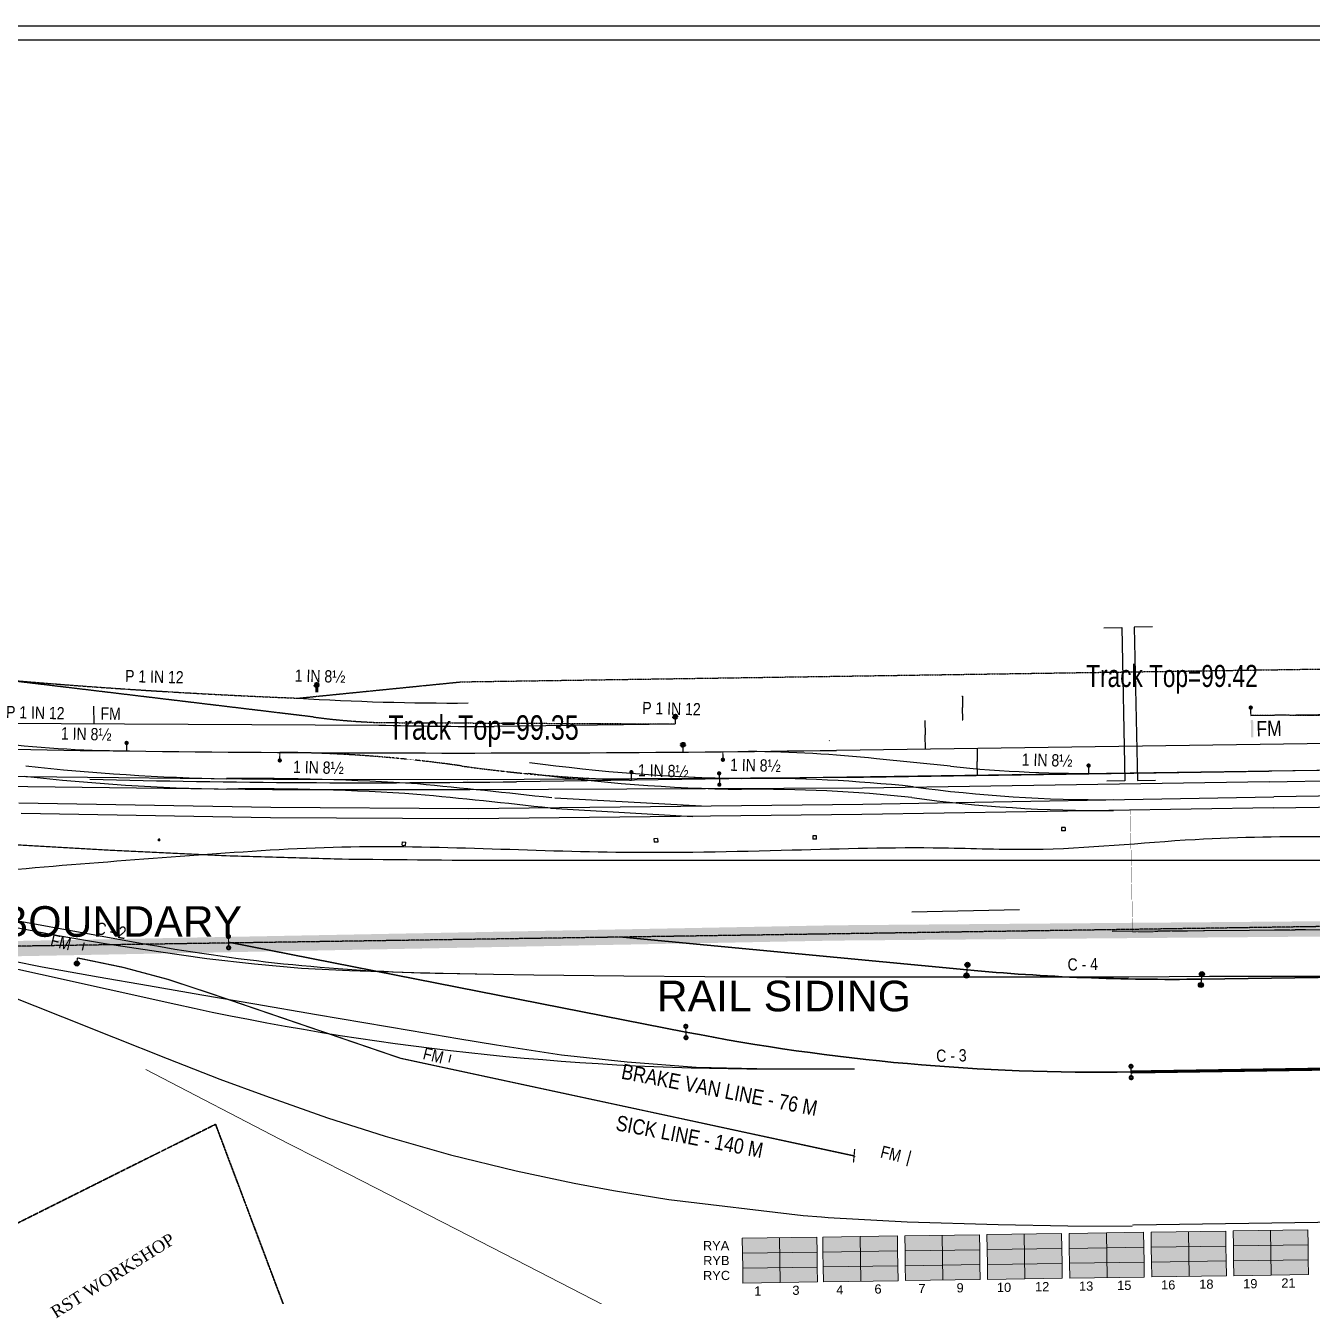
# Model space of a CAD drawing. Header units: inches. Extents: x -1774894 to -657573, y 144736 to 934842.
# Drawn here: x -1543624 to -1333453, y 727260 to 934842 of the extents above; entities that cross this region are included whole.
import ezdxf
from ezdxf.enums import TextEntityAlignment as Align

# ---------------------------------------------------------------- set-up
doc = ezdxf.new("R2010")
doc.units = ezdxf.units.IN
doc.header["$MEASUREMENT"] = 0
for name, pattern in [('ACAD_ISO02W100', [15, 12, -3]), ('REVISED_AS_17.05.08_-_529_dwg_final_24.07.08$0$ACAD_ISO03W100', [30, 12, -18]), ('REVISED_AS_17.05.08_-_529_dwg_final_24.07.08$0$DASHED', [0.75, 0.5, -0.25]), ('REVISED_AS_17.05.08_-_529_dwg_final_24.07.08$0$PHANTOM2', [1.25, 0.625, -0.125, 0.125, -0.125, 0.125, -0.125])]:
    doc.linetypes.add(name, pattern=pattern)
for name, color, linetype in [('3', 13, 'Continuous'), ('5', 5, 'Continuous'), ('6', 6, 'Continuous'), ('A-ANNO-TEXT', 7, 'Continuous'), ('C-ROAD-OTLN', 142, 'Continuous'), ('FENCE EXIM AREA', 7, 'FENCELINE1'), ('I-LEGEND-TEXT', 1, 'Continuous'), ('REVISED_AS_17.05.08_-_529_dwg_final_24.07.08$0$EXT STATION', 7, 'Continuous'), ('REVISED_AS_17.05.08_-_529_dwg_final_24.07.08$0$PHASE1', 1, 'Continuous'), ('siding cl', 7, 'Continuous')]:
    doc.layers.add(name, color=color, linetype=linetype)
for name, color, linetype, lineweight in [('Container', 5, 'Continuous', 9), ('Existing IR Track', 7, 'Continuous', 0), ('grid', 7, 'Continuous', 18), ('IR PROP. DETAILS', 190, 'Continuous', 0), ('P TEXT', 255, 'Continuous', 20), ('PLOT BOUNDARY', 4, 'ACAD_ISO02W100', 35), ('PROPOSED DFCC TRACK', 1, 'Continuous', 0)]:
    doc.layers.add(name, color=color, linetype=linetype, lineweight=lineweight)
doc.layers.add('Container-hatch', color=7, linetype='Continuous', lineweight=9, true_color=0xe5e5ff)
doc.styles.add('2MM', font='romans', dxfattribs={"height": 0.07874})
doc.styles.add('ARIAL', font='arial.ttf')
doc.styles.add('REVISED_AS_17.05.08_-_529_dwg_final_24.07.08$0$Standard', font='ARIALN.TTF')
doc.styles.add('SWISS', font='swisscl.ttf')
doc.linetypes.add('FENCELINE1', pattern='A,0.25,-0.1,[133,ltypeshp.shx,S=0.1,R=0,X=-0.1,Y=0],-0.1,1', length=1.45)
doc.linetypes.add('TRACKS', pattern='A,0.15,[130,ltypeshp.shx,S=0.25,R=0,X=0,Y=0],0.15', length=0.3)
doc.dimstyles.new('REVISED_AS_17.05.08_-_529_dwg_final_24.07.08$0$barsyl', dxfattribs={"dimtxt": 2.5, "dimasz": 2.5, "dimexe": 0.18, "dimexo": 0.0625, "dimgap": 0.09, "dimtad": 0, "dimtih": 1, "dimtoh": 1, "dimzin": 0, "dimdsep": 46, "dimtxsty": 'REVISED_AS_17.05.08_-_529_dwg_final_24.07.08$0$Standard', "dimcen": 0.09, "dimaunit": 1, "dimadec": 4, "dimazin": 0, "dimtfac": 1, "dimtofl": 0, "dimtmove": 0, "dimatfit": 3, "dimfxl": 1, "dimtolj": 1, "dimtzin": 0, "dimarcsym": 0})

# ---------------------------------------------------------------- blocks, each defined once
blk = doc.blocks.new('*D616')
at = {"color": 0, "lineweight": -2}
for p, q in [((-1390727, 825288), (-1390619, 825290)), ((-1390619, 825289), (-1390583, 823431)), ((-1390544, 821445), (-1390583, 823428)), ((-1390654, 821441), (-1390544, 821443))]:
    blk.add_line(p, q, dxfattribs=at)
at = {"color": 0}
for points in [[(-1390619, 825289), (-1390620, 825289), (-1390619, 825290)], [(-1390544, 821445), (-1390545, 821445), (-1390544, 821443)]]:
    blk.add_solid(points, dxfattribs=at)
at = {"layer": 'Defpoints', "color": 0}
for p in [(-1390727, 825288), (-1390654, 821441), (-1390544, 821443)]:
    blk.add_point(p, dxfattribs=at)
at = {"color": 0, "insert": (-1390583, 823429), "char_height": 2.5, "attachment_point": 5, "style": 'REVISED_AS_17.05.08_-_529_dwg_final_24.07.08$0$Standard'}
blk.add_mtext('\\A1;4.69 M', dxfattribs=at)
blk = doc.blocks.new('*D617')
at = {"color": 0, "lineweight": -2}
for p, q in [((-1396741, 821322), (-1396740, 821322)), ((-1396741, 821320), (-1396695, 818966)), ((-1396648, 816608), (-1396695, 818963)), ((-1396649, 816607), (-1396649, 816607))]:
    blk.add_line(p, q, dxfattribs=at)
at = {"color": 0}
for points in [[(-1396740, 821320), (-1396741, 821320), (-1396741, 821322)], [(-1396648, 816608), (-1396649, 816608), (-1396648, 816607)]]:
    blk.add_solid(points, dxfattribs=at)
at = {"layer": 'Defpoints', "color": 0}
for p in [(-1396741, 821322), (-1396648, 816607), (-1396648, 816607)]:
    blk.add_point(p, dxfattribs=at)
at = {"color": 0, "insert": (-1396695, 818964), "char_height": 2.5, "attachment_point": 5, "style": 'REVISED_AS_17.05.08_-_529_dwg_final_24.07.08$0$Standard'}
blk.add_mtext('\\A1;4.72 M', dxfattribs=at)
blk = doc.blocks.new('*D618')
at = {"color": 0, "lineweight": -2}
for p, q in [((-1388215, 816772), (-1388215, 816772)), ((-1388215, 816770), (-1388173, 814617)), ((-1388130, 812391), (-1388173, 814614)), ((-1388130, 812390), (-1388130, 812390))]:
    blk.add_line(p, q, dxfattribs=at)
at = {"color": 0}
for points in [[(-1388215, 816770), (-1388215, 816770), (-1388215, 816772)], [(-1388129, 812391), (-1388130, 812391), (-1388130, 812390)]]:
    blk.add_solid(points, dxfattribs=at)
at = {"layer": 'Defpoints', "color": 0}
for p in [(-1388215, 816772), (-1388130, 812390), (-1388130, 812390)]:
    blk.add_point(p, dxfattribs=at)
at = {"color": 0, "insert": (-1388173, 814616), "char_height": 2.5, "attachment_point": 5, "style": 'REVISED_AS_17.05.08_-_529_dwg_final_24.07.08$0$Standard'}
blk.add_mtext('\\A1;4.72 M', dxfattribs=at)

msp = doc.modelspace()

# ---------------------------------------------------------------- hatches: boundary and pattern name
msp.add_hatch(color=1).paths.add_polyline_path([(-1343444.237, 818581.319), (-1343058.619, 818588.858), (-1343113.403, 821391.074), (-1343499.02, 821383.535)])
at = {"layer": 'grid'}
h = msp.add_hatch(color=256, dxfattribs=at)
h.set_gradient(color1=(158, 158, 255), color2=(173, 173, 255), one_color=1, tint=0.84, name='CYLINDER')
h.paths.add_polyline_path([(-1360999.339, 737709.899), (-1373184.168, 737528.367), (-1373184.168, 737137.744), (-1373153.663, 735090.151), (-1360963.015, 735271.769)])
h.paths.add_polyline_path([(-1360963.015, 735271.769), (-1373153.663, 735090.151), (-1373117.339, 732652.021), (-1360926.692, 732833.64)])
h = msp.add_hatch(color=256, dxfattribs=at)
h.set_gradient(color1=(158, 158, 255), color2=(173, 173, 255), one_color=1, tint=0.84, name='CYLINDER')
h.paths.add_polyline_path([(-1347589.827, 737909.676), (-1359774.656, 737728.144), (-1359774.656, 737337.522), (-1359744.151, 735289.928), (-1347553.503, 735471.547)])
h.paths.add_polyline_path([(-1347553.503, 735471.547), (-1359744.151, 735289.928), (-1359707.827, 732851.799), (-1347517.18, 733033.417)])
h = msp.add_hatch(color=256, dxfattribs=at)
h.set_gradient(color1=(158, 158, 255), color2=(173, 173, 255), one_color=1, tint=0.84, name='CYLINDER')
h.paths.add_polyline_path([(-1334180.315, 738109.453), (-1346365.144, 737927.922), (-1346365.144, 737537.299), (-1346334.639, 735489.706), (-1334143.992, 735671.324)])
h.paths.add_polyline_path([(-1334143.992, 735671.324), (-1346334.639, 735489.706), (-1346298.315, 733051.576), (-1334107.668, 733233.195)])
h = msp.add_hatch(color=256, dxfattribs=at)
h.set_gradient(color1=(158, 158, 255), color2=(173, 173, 255), one_color=1, tint=0.84, name='CYLINDER')
h.paths.add_polyline_path([(-1414380.005, 736914.624), (-1426564.834, 736733.092), (-1426564.834, 736342.469), (-1426534.328, 734294.876), (-1414343.681, 734476.495)])
h.paths.add_polyline_path([(-1414343.681, 734476.495), (-1426534.328, 734294.876), (-1426498.004, 731856.747), (-1414307.357, 732038.365)])
h = msp.add_hatch(color=256, dxfattribs=at)
h.set_gradient(color1=(158, 158, 255), color2=(173, 173, 255), one_color=1, tint=0.84, name='CYLINDER')
h.paths.add_polyline_path([(-1401227.875, 737110.567), (-1413412.704, 736929.035), (-1413412.704, 736538.412), (-1413382.198, 734490.819), (-1401191.551, 734672.437)])
h.paths.add_polyline_path([(-1401191.551, 734672.437), (-1413382.198, 734490.819), (-1413345.875, 732052.689), (-1401155.227, 732234.308)])
h = msp.add_hatch(color=256, dxfattribs=at)
h.set_gradient(color1=(158, 158, 255), color2=(173, 173, 255), one_color=1, tint=0.84, name='CYLINDER')
h.paths.add_polyline_path([(-1387818.363, 737310.344), (-1400003.192, 737128.812), (-1400003.192, 736738.19), (-1399972.686, 734690.596), (-1387782.039, 734872.215)])
h.paths.add_polyline_path([(-1387782.039, 734872.215), (-1399972.686, 734690.596), (-1399936.363, 732252.467), (-1387745.716, 732434.085)])
h = msp.add_hatch(color=256, dxfattribs=at)
h.set_gradient(color1=(158, 158, 255), color2=(173, 173, 255), one_color=1, tint=0.84, name='CYLINDER')
h.paths.add_polyline_path([(-1374408.851, 737510.121), (-1386593.68, 737328.59), (-1386593.68, 736937.967), (-1386563.175, 734890.374), (-1374372.527, 735071.992)])
h.paths.add_polyline_path([(-1374372.527, 735071.992), (-1386563.175, 734890.374), (-1386526.851, 732452.244), (-1374336.204, 732633.863)])
at = {"layer": 'IR PROP. DETAILS'}
h = msp.add_hatch(color=256, dxfattribs=at)
h.set_gradient(color1=(214, 41, 125), color2=(217, 58, 135), one_color=1, tint=0.54, name='CYLINDER')
h.paths.add_polyline_path([(-1414307.357, 732038.365), (-1426498.004, 731856.747), (-1426461.681, 729418.617), (-1414271.034, 729600.236)])
h.paths.add_polyline_path([(-1401155.227, 732234.308), (-1413345.875, 732052.689), (-1413309.551, 729614.56), (-1401118.904, 729796.179)])
h.paths.add_polyline_path([(-1387745.716, 732434.085), (-1399936.363, 732252.467), (-1399900.039, 729814.337), (-1387709.392, 729995.956)])
h = msp.add_hatch(color=256, dxfattribs=at)
h.set_gradient(color1=(214, 41, 125), color2=(217, 58, 135), one_color=1, tint=0.54, name='CYLINDER')
h.paths.add_polyline_path([(-1374336.204, 732633.863), (-1386526.851, 732452.244), (-1386490.527, 730014.115), (-1374299.88, 730195.733)])
h = msp.add_hatch(color=256, dxfattribs=at)
h.set_gradient(color1=(214, 41, 125), color2=(217, 58, 135), one_color=1, tint=0.54, name='CYLINDER')
h.paths.add_polyline_path([(-1360926.692, 732833.64), (-1373117.339, 732652.021), (-1373081.015, 730213.892), (-1360890.368, 730395.511)])
h = msp.add_hatch(color=256, dxfattribs=at)
h.set_gradient(color1=(214, 41, 125), color2=(217, 58, 135), one_color=1, tint=0.54, name='CYLINDER')
h.paths.add_polyline_path([(-1347517.18, 733033.417), (-1359707.827, 732851.799), (-1359671.503, 730413.669), (-1347480.856, 730595.288)])
h = msp.add_hatch(color=256, dxfattribs=at)
h.set_gradient(color1=(214, 41, 125), color2=(217, 58, 135), one_color=1, tint=0.54, name='CYLINDER')
h.paths.add_polyline_path([(-1334107.668, 733233.195), (-1346298.315, 733051.576), (-1346261.991, 730613.447), (-1334071.344, 730795.065)])
at = {"layer": 'REVISED_AS_17.05.08_-_529_dwg_final_24.07.08$0$EXT STATION', "linetype": 'REVISED_AS_17.05.08_-_529_dwg_final_24.07.08$0$ACAD_ISO03W100'}
h = msp.add_hatch(color=1, dxfattribs=at)
edge = h.paths.add_edge_path()
edge.add_arc((-1496083.197, 827135.051), 410.916, 0, 360)
h = msp.add_hatch(color=1, dxfattribs=at)
edge = h.paths.add_edge_path()
edge.add_arc((-1437525.101, 821960.685), 410.916, 0, 360)
h = msp.add_hatch(color=0, dxfattribs=at)
edge = h.paths.add_edge_path()
edge.add_arc((-1436253.556, 817362.844), 410.916, 0, 360)
at = {"layer": 'REVISED_AS_17.05.08_-_529_dwg_final_24.07.08$0$PHASE1'}
h = msp.add_hatch(color=256, dxfattribs=at)
edge = h.paths.add_edge_path()
edge.add_arc((-1535273.453, 781623.324), 410.916, 0, 360)
h = msp.add_hatch(color=256, dxfattribs=at)
edge = h.paths.add_edge_path()
edge.add_arc((-1389940.951, 779643.848), 410.916, 0, 360)
h = msp.add_hatch(color=256, dxfattribs=at)
edge = h.paths.add_edge_path()
edge.add_arc((-1389781.826, 781419.082), 410.916, 0, 360)
h = msp.add_hatch(color=256, dxfattribs=at)
edge = h.paths.add_edge_path()
edge.add_arc((-1351481.11, 779890.237), 410.916, 0, 360)
h = msp.add_hatch(color=256, dxfattribs=at)
edge = h.paths.add_edge_path()
edge.add_arc((-1351640.236, 778115.003), 410.916, 0, 360)

# ---------------------------------------------------------------- linework, layer by layer
at = {"color": 1, "linetype": 'REVISED_AS_17.05.08_-_529_dwg_final_24.07.08$0$DASHED', "ltscale": 3}
for p, q in [((-1472473.471, 827649.351), (-1105714.4, 833108.038)), ((-1499139.708, 824978.869), (-1472473.471, 827649.351)), ((-1485787.415, 820989.479), (-1437515.735, 820772.487))]:
    msp.add_line(p, q, dxfattribs=at)
at = {"color": 1}
msp.add_line((-1532462.57, 820718.891), (-1532519.943, 823653.568), dxfattribs=at)
at = {"color": 0}
msp.add_line((-1343489.313, 822148.179), (-1326491.132, 822396.878), dxfattribs=at)
msp.add_line((-1578280.413, 821066.022), (-1485954.781, 820586.909))
at = {"color": 1, "linetype": 'REVISED_AS_17.05.08_-_529_dwg_final_24.07.08$0$DASHED', "ltscale": 3}
msp.add_lwpolyline([(-1496534.873, 821884.355), (-1545607.42, 827775.133)], dxfattribs=at)
at = {"color": 1}
for points, const_width in [([(-1496079.843, 826963.473), (-1496066.642, 825932.663)], 500), ([(-1510511.093, 786048.157), (-1510474.98, 784200.953)], 200), ([(-1435795.173, 771360.108), (-1435759.061, 769512.904)], 200), ([(-806975.588, 772186.755), (-1363050.662, 763902.248)], 500), ([(-1363068.719, 764825.849), (-1363032.606, 762978.646)], 200)]:
    msp.add_lwpolyline(points, dxfattribs=dict(at, const_width=const_width))
at = {"color": 1, "const_width": 500}
for points in [[(-1510336.126, 786051.55, 1), (-1510686.06, 786044.764, 1)], [(-1510300.013, 784204.346, 1), (-1510649.947, 784197.56, 1)], [(-1435620.206, 771363.501, 1), (-1435970.14, 771356.715, 1)], [(-1435584.093, 769516.297, 1), (-1435934.028, 769509.511, 1)], [(-1362893.752, 764829.242, 1), (-1363243.686, 764822.457, 1)], [(-1362857.639, 762982.038, 1), (-1363207.573, 762975.253, 1)]]:
    msp.add_lwpolyline(points, format="xyb", close=True, dxfattribs=at)
at = {"color": 1, "linetype": 'REVISED_AS_17.05.08_-_529_dwg_final_24.07.08$0$DASHED', "ltscale": 3}
for centre, radius, start, end in [((-1458223.22, 1861035.785), 1036864.548, 264.81111758, 267.738421163), ((-1481830.037, 933503.556), 112583.651, 262.49500985, 267.98560618), ((-1338390.427, 380815.544), 441360, 86.07461834, 90.66192865)]:
    msp.add_arc(centre, radius, start, end, dxfattribs=at)
at = {"color": 0}
msp.add_arc((-1473736.371, 1231328.504), 407142.917, 266.4227548, 270.33640433, dxfattribs=at)
at = {"layer": '3', "ltscale": 0.1}
for p, q in [((-1374417.592, 803845.412), (-1374419.963, 803292.042)), ((-1373811.302, 803289.435), (-1374419.963, 803292.042)), ((-1373808.932, 803842.805), (-1374417.592, 803845.412)), ((-1373808.932, 803842.805), (-1373811.302, 803289.435)), ((-1521730.638, 801925.065), (-1521946.313, 801922.551)), ((-1521943.075, 801644.856), (-1521946.313, 801922.551)), ((-1521727.4, 801647.37), (-1521943.075, 801644.856)), ((-1521727.4, 801647.37), (-1521730.638, 801925.065)), ((-1482135.84, 800951.207), (-1482083.522, 801499.936)), ((-1482135.84, 800951.207), (-1481588.323, 800899.004)), ((-1482083.522, 801499.936), (-1481536.004, 801447.733)), ((-1481588.323, 800899.004), (-1481536.004, 801447.733)), ((-1440411.633, 802029.542), (-1440991.22, 802007.645)), ((-1440991.22, 802007.645), (-1440969.501, 801432.771)), ((-1440389.915, 801454.668), (-1440969.501, 801432.771)), ((-1440411.633, 802029.542), (-1440389.915, 801454.668)), ((-1415019.563, 802495.53), (-1415035.133, 801957.69)), ((-1414448.369, 801964.999), (-1415035.133, 801957.69)), ((-1414455.065, 802502.562), (-1415019.563, 802495.53)), ((-1414448.369, 801964.999), (-1414455.065, 802502.562))]:
    msp.add_line(p, q, dxfattribs=at)
at = {"layer": '5', "linetype": 'Continuous'}
msp.add_open_spline([(-1645097.911, 791463.716), (-1635362.821, 792165.717), (-1619956.967, 793276.64), (-1592950.324, 792917.512), (-1567846.091, 794778.123), (-1540594.411, 797531.914), (-1516981.867, 799238.744), (-1485868.096, 801584.898), (-1453014.939, 799381.582), (-1419820.755, 800099.49), (-1397110.428, 800808.169), (-1375138.512, 799852.213), (-1346703.74, 803063.208), (-1316187.613, 801999.333), (-1285883.658, 801855.579), (-1260650.566, 803095.711), (-1230908.624, 803859.4), (-1201047.585, 803438.112), (-1174074.496, 804056.02), (-1153158.634, 803555.247), (-1122042.947, 804716.375), (-1093802.385, 805990.803), (-1061456.533, 805478.667), (-1033976.155, 805776.337), (-995965.12, 807169.476), (-957183.971, 805651.355), (-918957.188, 807748.61), (-884943.739, 806823.965), (-855238.376, 806495.786), (-833291.464, 805700.022), (-818753.531, 804050.607), (-806387.104, 804563.566), (-799904.704, 804925.328), (-796297.419, 805126.639)], degree=3, knots=[0, 0, 0, 0, 29263.3167095437, 46309.4190777311, 80979.0305435285, 104690.663074091, 128487.78017113, 152011.9753327983, 198203.6607297826, 226999.1649591353, 251607.4624913369, 266351.4937562215, 292890.3914728914, 337179.3774518906, 357795.4728518533, 383800.6113031692, 412947.7373447962, 447039.1652629872, 473375.445492417, 493876.6865410699, 509777.3293391861, 566771.4451391893, 578634.9014114719, 606817.8776548385, 649209.4567591231, 692709.8391207678, 723129.6313464803, 763973.1999248749, 794729.9639004837, 812254.8895377669, 829856.4622632343, 838497.5570910629, 849339.1661215993, 849339.1661215993, 849339.1661215993, 849339.1661215993], dxfattribs=at)
at = {"layer": '6', "linetype": 'TRACKS', "ltscale": 0.1}
for p, q in [((-1268855.497, 814164.466), (-1340522.651, 813051.268)), ((-1543256.743, 810514.033), (-1588037.319, 811311.677)), ((-1588021.737, 813009.854), (-1543584.224, 812178.773)), ((-1543584.224, 812178.773), (-1503267.771, 811750.175)), ((-1503267.771, 811750.175), (-1471462.609, 811683.772)), ((-1471462.609, 811683.772), (-1406751.278, 812045.589)), ((-1340489.889, 811333.02), (-1406914.952, 810279.281)), ((-1406751.278, 812045.589), (-1340522.651, 813051.268)), ((-1340489.889, 811333.02), (-1268973.922, 812448.957)), ((-1503314.593, 810004.153), (-1543256.743, 810514.033)), ((-1471099.68, 810000.883), (-1503314.593, 810004.153)), ((-1406914.952, 810279.281), (-1471099.68, 810000.883)), ((-1267227.036, 809971.295), (-1339744.332, 808847.357)), ((-1544750.215, 807862.239), (-1503597.94, 807154.49)), ((-1503597.94, 807154.49), (-1471282.383, 806969.44)), ((-1471282.383, 806969.44), (-1406880.131, 807636.968)), ((-1433227.236, 807317.14), (-1457200.054, 808614.975)), ((-1339764.735, 807071.502), (-1407029.037, 805950.578)), ((-1406880.131, 807636.968), (-1339744.332, 808847.357)), ((-1339764.735, 807071.502), (-1267639.686, 808223.294)), ((-1503644.176, 805441.569), (-1544381.958, 806108.38)), ((-1471295.404, 805238.468), (-1503644.176, 805441.569)), ((-1407029.037, 805950.578), (-1471295.404, 805238.468)), ((-1457896.075, 806996.947), (-1434639.733, 805644.635))]:
    msp.add_line(p, q, dxfattribs=at)
for centre, radius, start, end in [((-1503517.398, 1182598.295), 370869.757, 263.79198458, 268.88025861), ((-1503517.398, 1182598.295), 370869.757, 263.79198458, 268.88025861), ((-1422645.972, 1095177.009), 283334.758, 262.15356775, 269.18768236), ((-1503517.398, 1182598.295), 372569.757, 263.79198458, 268.88025861), ((-1506709.875, 401879.722), 409975.285, 86.21457478, 90.57367704), ((-1422645.972, 1095177.009), 285114.758, 262.15356775, 269.18768236), ((-1424498.439, 568489.019), 243391.809, 83.90945017, 90.51925914), ((-1506709.875, 401879.722), 408275.285, 86.21457478, 90.57367704), ((-1599414.232, -450882.121), 1265814.812, 83.58090913, 84.575674131), ((-1599414.232, -450882.121), 1267514.812, 83.58090913, 84.575674131), ((-1424498.439, 568489.019), 241611.809, 83.90945017, 90.51925914), ((-1367471.924, 1039640.801), 231247.837, 262.25807315, 270.37542881), ((-1367471.924, 1039640.801), 233027.837, 262.25807315, 270.37542881)]:
    msp.add_arc(centre, radius, start, end, dxfattribs=at)
at = {"layer": 'C-ROAD-OTLN', "linetype": 'Continuous'}
msp.add_line((-1366119.831, 786929.766), (-1227276.689, 787845.307), dxfattribs=at)
at = {"layer": 'Container'}
for p, q in [((-1353685.151, 737818.867), (-1353576.18, 730504.479)), ((-1340275.639, 738018.644), (-1340166.668, 730704.256)), ((-1420475.328, 736823.815), (-1420366.357, 729509.426)), ((-1407323.198, 737019.758), (-1407214.227, 729705.369)), ((-1393913.687, 737219.535), (-1393804.715, 729905.147)), ((-1380504.175, 737419.312), (-1380395.204, 730104.924)), ((-1367094.663, 737619.09), (-1366985.692, 730304.701))]:
    msp.add_line(p, q, dxfattribs=at)
for points in [[(-1373153.663, 735090.151), (-1360963.015, 735271.769), (-1360999.339, 737709.899), (-1373189.986, 737528.28)], [(-1359744.151, 735289.928), (-1347553.503, 735471.547), (-1347589.827, 737909.676), (-1359780.474, 737728.058)], [(-1346334.639, 735489.706), (-1334143.992, 735671.324), (-1334180.315, 738109.453), (-1346370.962, 737927.835)], [(-1426534.328, 734294.876), (-1414343.681, 734476.495), (-1414380.005, 736914.624), (-1426570.652, 736733.006)], [(-1413382.198, 734490.819), (-1401191.551, 734672.437), (-1401227.875, 737110.567), (-1413418.522, 736928.948)], [(-1399972.686, 734690.596), (-1387782.039, 734872.215), (-1387818.363, 737310.344), (-1400009.01, 737128.726)], [(-1386563.175, 734890.374), (-1374372.527, 735071.992), (-1374408.851, 737510.121), (-1386599.498, 737328.503)], [(-1346298.315, 733051.576), (-1334107.668, 733233.195), (-1334143.992, 735671.324), (-1346334.639, 735489.706)], [(-1426498.004, 731856.747), (-1414307.357, 732038.365), (-1414343.681, 734476.495), (-1426534.328, 734294.876)], [(-1413345.875, 732052.689), (-1401155.227, 732234.308), (-1401191.551, 734672.437), (-1413382.198, 734490.819)], [(-1399936.363, 732252.467), (-1387745.716, 732434.085), (-1387782.039, 734872.215), (-1399972.686, 734690.596)], [(-1386526.851, 732452.244), (-1374336.204, 732633.863), (-1374372.527, 735071.992), (-1386563.175, 734890.374)], [(-1373117.339, 732652.021), (-1360926.692, 732833.64), (-1360963.015, 735271.769), (-1373153.663, 735090.151)], [(-1359707.827, 732851.799), (-1347517.18, 733033.417), (-1347553.503, 735471.547), (-1359744.151, 735289.928)], [(-1426461.681, 729418.617), (-1414271.034, 729600.236), (-1414307.357, 732038.365), (-1426498.004, 731856.747)], [(-1413309.551, 729614.56), (-1401118.904, 729796.179), (-1401155.227, 732234.308), (-1413345.875, 732052.689)], [(-1399900.039, 729814.337), (-1387709.392, 729995.956), (-1387745.716, 732434.085), (-1399936.363, 732252.467)], [(-1386490.527, 730014.115), (-1374299.88, 730195.733), (-1374336.204, 732633.863), (-1386526.851, 732452.244)], [(-1373081.015, 730213.892), (-1360890.368, 730395.511), (-1360926.692, 732833.64), (-1373117.339, 732652.021)], [(-1359671.503, 730413.669), (-1347480.856, 730595.288), (-1347517.18, 733033.417), (-1359707.827, 732851.799)], [(-1346261.991, 730613.447), (-1334071.344, 730795.065), (-1334107.668, 733233.195), (-1346298.315, 733051.576)]]:
    msp.add_lwpolyline(points, close=True, dxfattribs=at)
at = {"layer": 'Container-hatch'}
msp.add_line((-1408135.123, 750121.907), (-1482397.384, 766144.018), dxfattribs=at)
at = {"layer": 'Existing IR Track', "color": 0}
msp.add_lwpolyline([(-1423528.005, 712644.603), (-1433621.765, 717855.371), (-1447474.62, 724960.831), (-1461663.829, 732252.238), (-1473289.092, 738205.827), (-1482110.042, 742737.45), (-1490831.085, 747214.409), (-1500726.366, 752233.119), (-1524002.594, 764322.12)], dxfattribs=at)
at = {"layer": 'FENCE EXIM AREA', "ltscale": 5, "const_width": 50}
for points in [[(-1363190.754, 806681.12), (-1362800.243, 786706.092)], [(-1334523.573, 787258.9), (-1362800.243, 786706.092)]]:
    msp.add_lwpolyline(points, dxfattribs=at)
at = {"layer": 'I-LEGEND-TEXT', "color": 7}
for points in [[(-1774893.882, 934841.915), (-657572.561, 934841.915), (-657572.561, 144736.124), (-1774893.882, 144736.124)], [(-1772593.882, 932541.915), (-659872.561, 932541.915), (-659872.561, 147036.124), (-1772593.882, 147036.124)]]:
    msp.add_lwpolyline(points, close=True, dxfattribs=at)
at = {"layer": 'IR PROP. DETAILS', "color": 6, "lineweight": 30}
msp.add_line((-1362678.249, 738905.021), (-1084640.712, 743047.275), dxfattribs=at)
for points in [[(-1546667.958, 776511.313), (-1537594.476, 772897.147), (-1529265.936, 769589.483), (-1520544.522, 766109.082), (-1511900.181, 762729.318), (-1504480.893, 759986.36), (-1494349.435, 756424.634), (-1484903.502, 753396.287), (-1474209.337, 750356.942), (-1463483.689, 747752.886), (-1454012.485, 745730.572), (-1447628.315, 744517.395), (-1438583.575, 743047.757), (-1416623.411, 740462.992), (-1413615.994, 740220.953), (-1412513.867, 740111.209), (-1399654.815, 739410.601), (-1384762.189, 738989.684), (-1373378.624, 738793.018), (-1362894.725, 738709.247)], [(-1362757.118, 738898.886), (-1362758.418, 738899.751), (-1362760.544, 738896.557), (-1362759.243, 738895.691)]]:
    msp.add_lwpolyline(points, dxfattribs=at)
msp.add_lwpolyline([(-1362759.481, 738898.154), (-1362762.53, 738900.215, 0.0307932527), (-1362786.986, 738915.006)], format="xyb", dxfattribs=at)
at = {"layer": 'PLOT BOUNDARY', "color": 7, "const_width": 2500}
msp.add_lwpolyline([(-799254.817, 795711.405), (-917692.729, 795592.348), (-1147998.552, 788801.286), (-1411288.604, 786624.126), (-1626519.269, 782500.856)], dxfattribs=at)
at = {"layer": 'PLOT BOUNDARY'}
msp.add_lwpolyline([(-1588964.242, 720898.429), (-1550885.619, 742182.613), (-1547885.378, 737758.779), (-1512616.286, 755359.838), (-1499029.683, 719277.06), (-1546697.542, 702738.087), (-1546697.542, 702738.087)], dxfattribs=at)
at = {"layer": 'PROPOSED DFCC TRACK', "linetype": 'Continuous', "lineweight": 30, "const_width": 201.802, "flags": 128}
msp.add_lwpolyline([(-793789.482, 798395.935), (-1225723.209, 798454.193), (-1225723.209, 798454.193), (-1472332.315, 798486.748, -0.0143175595), (-1530082.696, 800148.572), (-1591273.963, 803664.887, 0.0118205727), (-1638948.325, 805275.041), (-1648665.272, 805373.39)], format="xyb", dxfattribs=at)
at = {"layer": 'REVISED_AS_17.05.08_-_529_dwg_final_24.07.08$0$EXT STATION', "color": 0}
for points in [[(-1367521.028, 836472.579), (-1364566.637, 836530.337), (-1364074.423, 811478.754), (-1367028.808, 811420.736)], [(-1359568.121, 836628.058), (-1362522.511, 836570.3), (-1362030.069, 811507.064), (-1359075.684, 811565.082)], [(-707821.168, 826385), (-1411153.579, 816453.865)], [(-707821.168, 822004.564), (-1463456.192, 811334.909)], [(-1412332.729, 818033.381), (-1412350.236, 818035.09)], [(-1430348.504, 812690.29), (-1430312.391, 810843.087)]]:
    msp.add_lwpolyline(points, dxfattribs=at)
at = {"layer": 'REVISED_AS_17.05.08_-_529_dwg_final_24.07.08$0$EXT STATION', "color": 1}
for points, const_width in [([(-1437525.101, 821960.685), (-1437515.735, 820772.487)], 200), ([(-1343507.518, 823437.469), (-1343489, 822125.992)], 210)]:
    msp.add_lwpolyline(points, dxfattribs=dict(at, const_width=const_width))
at = {"layer": 'REVISED_AS_17.05.08_-_529_dwg_final_24.07.08$0$EXT STATION', "color": 1, "const_width": 350}
msp.add_lwpolyline([(-1343682.501, 823434.998, 1), (-1343332.536, 823439.94, 1)], format="xyb", close=True, dxfattribs=at)
at = {"layer": 'REVISED_AS_17.05.08_-_529_dwg_final_24.07.08$0$EXT STATION'}
msp.add_lwpolyline([(-1437515.242, 820709.917), (-1467095.372, 820339.71)], dxfattribs=at)
at = {"layer": 'REVISED_AS_17.05.08_-_529_dwg_final_24.07.08$0$EXT STATION', "color": 3, "const_width": 350}
for points in [[(-1527318.642, 817667.542, 1), (-1526968.666, 817663.456, 1)], [(-1501947.464, 814802.274, 1), (-1502297.454, 814804.921, 1)]]:
    msp.add_lwpolyline(points, format="xyb", close=True, dxfattribs=at)
at = {"layer": 'REVISED_AS_17.05.08_-_529_dwg_final_24.07.08$0$EXT STATION', "color": 3, "const_width": 210}
for points in [[(-1527143.654, 817665.499), (-1527158.967, 816353.981)], [(-1502122.459, 814803.598), (-1502112.54, 816115.168)]]:
    msp.add_lwpolyline(points, dxfattribs=at)
at = {"layer": 'REVISED_AS_17.05.08_-_529_dwg_final_24.07.08$0$EXT STATION', "color": 0}
for points, const_width in [([(-1436253.556, 817362.844), (-1436244.19, 816174.646)], 200), ([(-1429731.974, 814919.321), (-1429744.431, 816230.869)], 210), ([(-1369992.624, 813966.364), (-1369974.106, 812654.887)], 210), ([(-1444683.182, 812883.305), (-1444664.664, 811571.828)], 210)]:
    msp.add_lwpolyline(points, dxfattribs=dict(at, const_width=const_width))
at = {"layer": 'REVISED_AS_17.05.08_-_529_dwg_final_24.07.08$0$EXT STATION', "color": 0, "const_width": 350}
for points in [[(-1429556.982, 814920.983, 1), (-1429906.966, 814917.658, 1)], [(-1370167.607, 813963.893, 1), (-1369817.642, 813968.835, 1)], [(-1444858.164, 812880.834, 1), (-1444508.199, 812885.775, 1)], [(-1430173.536, 812693.683, 1), (-1430523.471, 812686.898, 1)], [(-1430137.424, 810846.479, 1), (-1430487.358, 810839.694, 1)]]:
    msp.add_lwpolyline(points, format="xyb", close=True, dxfattribs=at)
at = {"layer": 'REVISED_AS_17.05.08_-_529_dwg_final_24.07.08$0$EXT STATION', "color": 3, "ltscale": 0.1}
msp.add_lwpolyline([(-1392573.223, 813842.751), (-1404633.04, 815089.172)], dxfattribs=at)
at = {"layer": 'REVISED_AS_17.05.08_-_529_dwg_final_24.07.08$0$EXT STATION', "color": 0, "linetype": 'REVISED_AS_17.05.08_-_529_dwg_final_24.07.08$0$PHANTOM2', "ltscale": 10}
msp.add_lwpolyline([(-707821.168, 797061.694), (-1760784.507, 781200.49)], dxfattribs=at)
at = {"layer": 'REVISED_AS_17.05.08_-_529_dwg_final_24.07.08$0$EXT STATION', "color": 1, "linetype": 'REVISED_AS_17.05.08_-_529_dwg_final_24.07.08$0$ACAD_ISO03W100'}
for centre in [(-1496083.197, 827135.051), (-1437525.101, 821960.685)]:
    msp.add_circle(centre, 410.916, dxfattribs=at)
at = {"layer": 'REVISED_AS_17.05.08_-_529_dwg_final_24.07.08$0$EXT STATION', "color": 0, "linetype": 'REVISED_AS_17.05.08_-_529_dwg_final_24.07.08$0$ACAD_ISO03W100'}
msp.add_circle((-1436253.556, 817362.844), 410.916, dxfattribs=at)
at = {"layer": 'REVISED_AS_17.05.08_-_529_dwg_final_24.07.08$0$EXT STATION'}
for centre, radius, start, end in [((-1466714.529, 1568934.86), 748595.247, 268.527232642, 269.970851099), ((-1472922.931, 5191017.791), 4375000, 268.557096212, 270.808969324)]:
    msp.add_arc(centre, radius, start, end, dxfattribs=at)
at = {"layer": 'REVISED_AS_17.05.08_-_529_dwg_final_24.07.08$0$EXT STATION', "color": 3}
msp.add_arc((-1524431.669, 1036337.076), 220000, 263.46671105, 269.28969701, dxfattribs=at)
at = {"layer": 'REVISED_AS_17.05.08_-_529_dwg_final_24.07.08$0$EXT STATION', "color": 3, "linetype": 'REVISED_AS_17.05.08_-_529_dwg_final_24.07.08$0$DASHED'}
for centre, radius, start, end in [((-1503580.36, 596120.064), 220000, 81.84568825, 89.61772486), ((-1438085.511, 1059426.34), 247913.423, 262.04964933, 268.47920732)]:
    msp.add_arc(centre, radius, start, end, dxfattribs=at)
at = {"layer": 'REVISED_AS_17.05.08_-_529_dwg_final_24.07.08$0$EXT STATION', "color": 3, "ltscale": 0.1}
for centre, radius, start, end in [((-1428228.402, 583930.948), 232359.345, 84.17174747, 89.33317887), ((-1369955.989, 1032677.073), 220000, 264.0992471, 270.80896932)]:
    msp.add_arc(centre, radius, start, end, dxfattribs=at)
at = {"layer": 'REVISED_AS_17.05.08_-_529_dwg_final_24.07.08$0$EXT STATION', "color": 0}
msp.add_arc((-1488163.933, 2561160.48), 1750000, 268.526937365, 270.808969324, dxfattribs=at)
at = {"layer": 'REVISED_AS_17.05.08_-_529_dwg_final_24.07.08$0$PHASE1', "lineweight": 35}
for p, q in [((-1351554.168, 779075.189), (-807199.035, 787185.09)), ((-1510493.036, 785124.555), (-1435777.117, 770436.506)), ((-1446062.913, 785941.266), (-1389854.906, 780603.786)), ((-1363050.662, 763902.248), (-806975.588, 772186.755))]:
    msp.add_line(p, q, dxfattribs=at)
at = {"layer": 'REVISED_AS_17.05.08_-_529_dwg_final_24.07.08$0$PHASE1', "lineweight": 35, "const_width": 200}
for points in [[(-1534060.934, 785057.923), (-1534379.189, 783772.848)], [(-1482397.384, 766144.018), (-1408303.662, 750213.394)], [(-1474167.166, 766752.527), (-1474485.42, 765467.451)]]:
    msp.add_lwpolyline(points, dxfattribs=at)
at = {"layer": 'REVISED_AS_17.05.08_-_529_dwg_final_24.07.08$0$PHASE1', "const_width": 200}
for points in [[(-1535273.453, 781623.324), (-1535186.186, 782542.316)], [(-1389781.826, 781419.082), (-1389940.951, 779643.848)], [(-1351481.11, 779890.237), (-1351640.236, 778115.003)], [(-1513122.299, 776629.941), (-1482397.384, 766144.018)], [(-1408401.85, 749111.067), (-1408205.473, 751315.721)], [(-1399024.068, 751073.637), (-1399708.195, 748516.849)]]:
    msp.add_lwpolyline(points, dxfattribs=at)
msp.add_lwpolyline([(-1513122.299, 776629.941, 0.0432961078), (-1535186.186, 782542.316)], format="xyb", dxfattribs=at)
at = {"layer": 'REVISED_AS_17.05.08_-_529_dwg_final_24.07.08$0$PHASE1'}
for centre in [(-1535273.453, 781623.324), (-1389940.951, 779643.848), (-1389781.826, 781419.082), (-1351481.11, 779890.237), (-1351640.236, 778115.003)]:
    msp.add_circle(centre, 410.916, dxfattribs=at)
at = {"layer": 'REVISED_AS_17.05.08_-_529_dwg_final_24.07.08$0$PHASE1', "lineweight": 35}
for centre, start in [((-1356767.953, 1129036.353), 264.57549197), ((-1368264.447, 1113863.412), 258.87831527)]:
    msp.add_arc(centre, 350000, start, 270.85353973, dxfattribs=at)
at = {"layer": 'siding cl', "color": 6, "lineweight": 30}
for points in [[(-1648701.037, 800615.755), (-1579378.108, 793854.499, -0.0205999256), (-1555343.061, 790506.173), (-1523685.529, 784758.114, 0.0406058422), (-1476140.779, 780062.334), (-1467204.194, 779907.902)], [(-1408219.107, 764365.217), (-1422795.716, 764369.453, -0.0544687104), (-1519100.223, 774920.156), (-1608079.385, 794626.217, 0.0307932536), (-1636515.459, 799427.257)]]:
    msp.add_lwpolyline(points, format="xyb", dxfattribs=at)
at = {"layer": 'siding cl', "color": 3}
for points in [[(-1546541.995, 787783.325), (-1538661.79, 786272.737), (-1530341.714, 784850.301), (-1521936.128, 783567.909), (-1514034.754, 782467.469), (-1506269.408, 781546.698), (-1498575.683, 780888.619), (-1490752.761, 780483.385), (-1476714.303, 780067.346), (-1476685.598, 780066.731), (-1475433.261, 780050.107), (-1467197.386, 779907.785)], [(-1408219.107, 764365.217), (-1409248.305, 764361.672), (-1421736.398, 764370.479), (-1434103.941, 764661.837), (-1445360.502, 765514.525), (-1456103.732, 766674.192), (-1466739.234, 768291.832), (-1473010.646, 769329.014), (-1480644.09, 770630.853), (-1496108.135, 773266.686), (-1506219.366, 774980.856), (-1514847.164, 776476.182), (-1523579.032, 777973.394), (-1531766.274, 779375.798), (-1540944.669, 781048.528), (-1550666.059, 782973.904)]]:
    msp.add_lwpolyline(points, dxfattribs=at)
at = {"layer": 'siding cl', "color": 0}
msp.add_lwpolyline([(-1467197.386, 779907.785), (-1460642.416, 779794.509), (-1445913.058, 779628.247), (-1432690.569, 779511.735), (-1419453.474, 779452.428), (-1406086.269, 779448.918), (-1391366.995, 779426.786), (-1376584.729, 779466.14), (-1363417.522, 779476.838), (-1350240.637, 779549.052), (-1336953.96, 779567.192), (-1322191.156, 779583.836)], dxfattribs=at)

# ---------------------------------------------------------------- texts
at = {"color": 7, "style": 'SWISS'}
for s, height, p in [('Track Top=99.42', 3600, (-1370366.556, 826805.788)), ('Track Top=99.35', 4000, (-1484397.226, 818185.525))]:
    msp.add_text(s, height=height, dxfattribs=at).set_placement(p)
at = {"layer": 'A-ANNO-TEXT', "insert": (-1535053.975, 790994.034), "char_height": 5000, "width": 216792.40845, "attachment_point": 2, "style": 'ARIAL'}
msp.add_mtext('{\\C7;N R BOUNDARY}', dxfattribs=at)
at = {"layer": 'A-ANNO-TEXT', "color": 7, "insert": (-1419771.586, 778817.191), "char_height": 5000, "width": 96757.29627, "attachment_point": 2, "style": 'ARIAL'}
msp.add_mtext('RAIL SIDING', dxfattribs=at)
at = {"layer": 'A-ANNO-TEXT', "char_height": 1500, "attachment_point": 2, "style": 'ARIAL'}
for s, insert in [('{\\C7;RYA}', (-1430841.821, 736287.157)), ('{\\C7;RYB}', (-1430805.498, 733849.027)), ('{\\C7;RYC}', (-1430769.174, 731410.898)), ('{\\C7;9}', (-1390982.087, 729391.463)), ('{\\C7;10}', (-1383806.593, 729469.198)), ('{\\C7;12}', (-1377572.375, 729591.243)), ('{\\C7;13}', (-1370396.881, 729668.978)), ('{\\C7;15}', (-1364162.663, 729791.024)), ('{\\C7;16}', (-1356987.169, 729868.758)), ('{\\C7;18}', (-1350752.951, 729990.804)), ('{\\C7;19}', (-1343577.457, 730068.539)), ('{\\C7;21}', (-1337343.239, 730190.584)), ('{\\C7;1}', (-1424035.728, 728869.857)), ('{\\C7;3}', (-1417801.511, 728991.902)), ('{\\C7;4}', (-1410626.016, 729069.637)), ('{\\C7;6}', (-1404391.799, 729191.683)), ('{\\C7;7}', (-1397216.305, 729269.418))]:
    msp.add_mtext(s, dxfattribs=dict(at, insert=insert))
at = {"layer": 'P TEXT', "ltscale": 3, "insert": (-1539776.824, 725285.193), "char_height": 2000, "attachment_point": 1, "rotation": 32.27374912, "style": '2MM'}
msp.add_mtext('{\\fBookman Old Style|b0|i0|c0|p18;\\C7;RST WORKSHOP}', dxfattribs=at)
at = {"layer": 'REVISED_AS_17.05.08_-_529_dwg_final_24.07.08$0$EXT STATION', "color": 7, "style": 'REVISED_AS_17.05.08_-_529_dwg_final_24.07.08$0$Standard'}
for s, height, rotation, p in [('P 1 IN 12', 2000, 358.63811443, (-1527405.409, 827603.216)), ('1 IN 8½', 2000, 358.63811443, (-1499688.512, 827675.132)), ('P 1 IN 12', 2000, 358.63811443, (-1442930.028, 822388.106)), ('P 1 IN 12', 2000, 358.63811443, (-1546855.857, 821728.944)), ('FM', 2000, 358.63811443, (-1531426.6, 821490.913)), ('1 IN 8½', 2000, 358.63811443, (-1537892.443, 818226.249)), ('FM', 2500, 1.12501747, (-1342563.258, 818740.514)), ('1 IN 8½', 2000, 358.63811443, (-1499967.757, 812763.013))]:
    msp.add_text(s, height=height, rotation=rotation, dxfattribs=at).set_placement(p)
at = {"layer": 'REVISED_AS_17.05.08_-_529_dwg_final_24.07.08$0$EXT STATION', "color": 0, "style": 'REVISED_AS_17.05.08_-_529_dwg_final_24.07.08$0$Standard'}
for p in [(-1380923.414, 813955.982), (-1443625.318, 812209.923), (-1428576.854, 813117.062)]:
    msp.add_text('1 IN 8½', height=2000, rotation=358.63811443, dxfattribs=at).set_placement(p)
at = {"layer": 'REVISED_AS_17.05.08_-_529_dwg_final_24.07.08$0$PHASE1', "style": 'REVISED_AS_17.05.08_-_529_dwg_final_24.07.08$0$Standard'}
msp.add_text('C - 2', height=2000, rotation=349.81999566, dxfattribs=at).set_placement((-1532298.831, 786465.574))
at = {"layer": 'REVISED_AS_17.05.08_-_529_dwg_final_24.07.08$0$PHASE1', "lineweight": 35, "style": 'REVISED_AS_17.05.08_-_529_dwg_final_24.07.08$0$Standard'}
msp.add_text('FM', height=2000, rotation=346.09033103, dxfattribs=at).set_placement((-1539727.326, 784533.533))
at = {"layer": 'REVISED_AS_17.05.08_-_529_dwg_final_24.07.08$0$PHASE1', "color": 7, "style": 'REVISED_AS_17.05.08_-_529_dwg_final_24.07.08$0$Standard'}
for s, p in [('C - 4', (-1373412.731, 780457.139)), ('C - 3', (-1394869.568, 765545.232))]:
    msp.add_text(s, height=2000, rotation=1.12501747, dxfattribs=at).set_placement(p)
at = {"layer": 'REVISED_AS_17.05.08_-_529_dwg_final_24.07.08$0$PHASE1', "color": 7, "lineweight": 35, "style": 'REVISED_AS_17.05.08_-_529_dwg_final_24.07.08$0$Standard'}
for p in [(-1478875.47, 766032.262), (-1404132.836, 749967.706)]:
    msp.add_text('FM', height=2000, rotation=346.09033103, dxfattribs=at).set_placement(p)
at = {"layer": 'REVISED_AS_17.05.08_-_529_dwg_final_24.07.08$0$PHASE1', "color": 7, "style": 'REVISED_AS_17.05.08_-_529_dwg_final_24.07.08$0$Standard'}
for s, p in [('BRAKE VAN LINE - 76 M', (-1446601.244, 762091.853)), ('SICK LINE - 140 M', (-1447505.432, 753676.521))]:
    msp.add_text(s, height=2500, rotation=349.14464535, dxfattribs=at).set_placement(p, align=Align.BOTTOM_LEFT)

# ---------------------------------------------------------------- dimensions: what is measured, and where the dimension line sits
for base, p1, p2, text, picture, middle in [((-1390544.271, 821443.078), (-1390726.858, 825288.331), (-1390653.933, 821440.934), '4.69 M', '*D616', (-1390583.102, 823429.34)), ((-1396648.461, 816606.799), (-1396740.642, 821321.939), (-1396648.461, 816606.799), '4.72 M', '*D617', (-1396694.552, 818964.369)), ((-1388129.542, 812389.906), (-1388215.205, 816771.669), (-1388129.542, 812389.906), '4.72 M', '*D618', (-1388173.057, 814615.763))]:
    dim = msp.add_linear_dim(base=base, p1=p1, p2=p2, angle=91.11998889, text=text, dimstyle='REVISED_AS_17.05.08_-_529_dwg_final_24.07.08$0$barsyl', override={"dimasz": 1.5})
    dim.commit()
    dim.dimension.update_dxf_attribs({"geometry": picture, "text_midpoint": middle, "dimtype": 160})

# ---------------------------------------------------------------- leaders
at = {"color": 0}
msp.add_leader([(-1381264.348, 790374.094), (-1398849.718, 790030.301)], dimstyle='REVISED_AS_17.05.08_-_529_dwg_final_24.07.08$0$barsyl', override={"dimgap": 0.09, "dimtad": 0}, dxfattribs=at)

doc.saveas('drawing.dxf')
